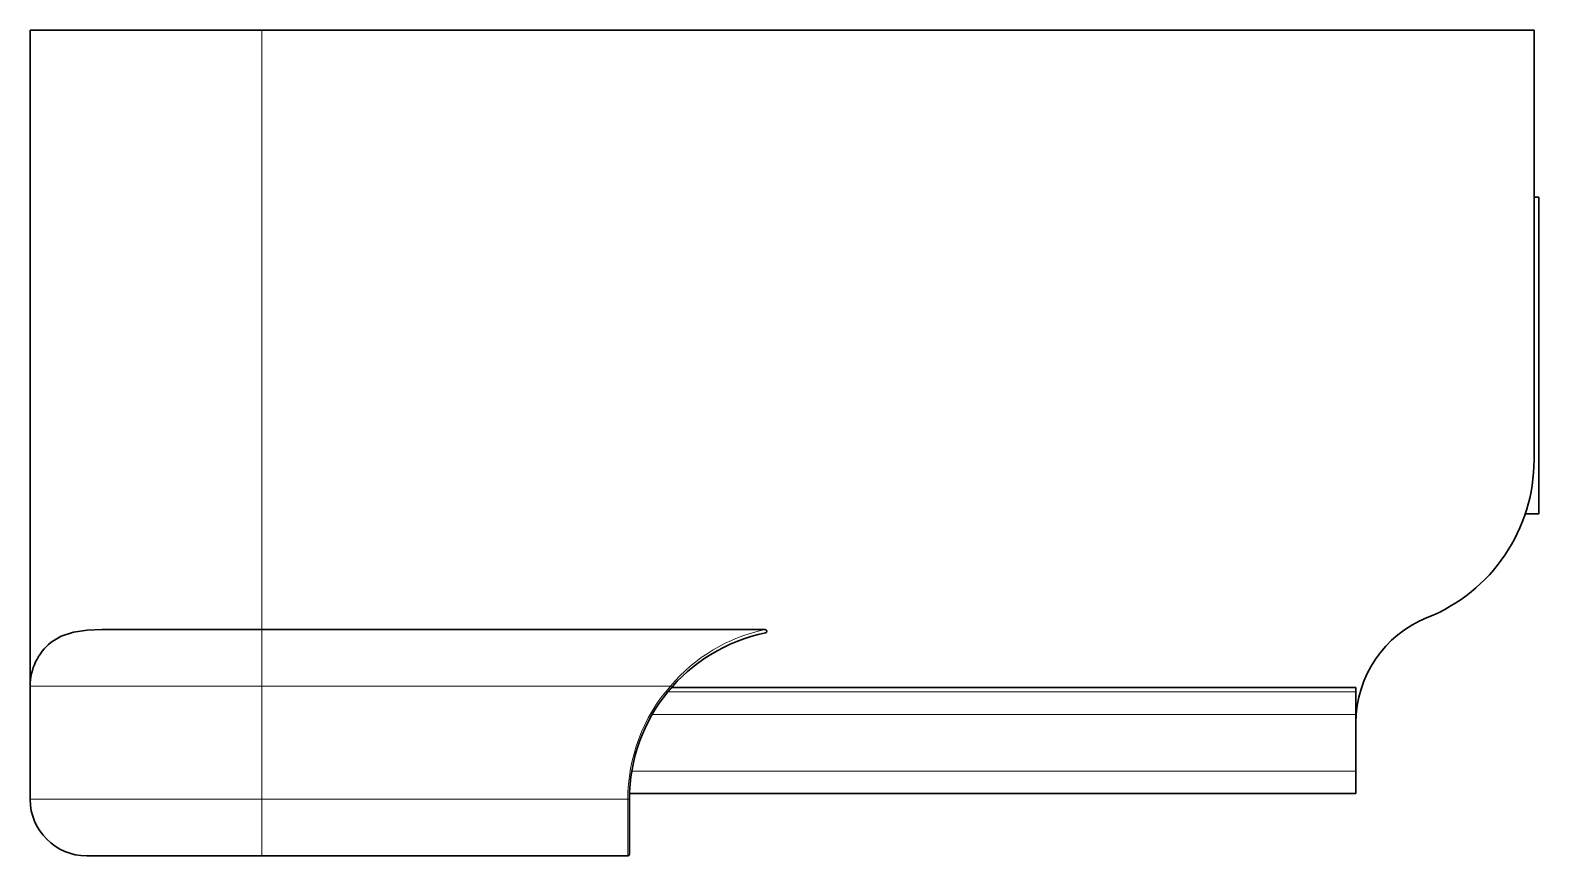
# Model space of a CAD drawing. Extents: x 415 to 970, y 249 to 591.
# Drawn here: x 548.9 to 575.59, y 521.88 to 536.48 of the extents above; entities that cross this region are included whole.
import ezdxf

# ---------------------------------------------------------------- set-up
doc = ezdxf.new("R2010")
doc.units = 0

msp = doc.modelspace()

# ---------------------------------------------------------------- linework, layer by layer
at = {"color": 7, "lineweight": 35, "ltscale": 0.289999}
msp.add_line((548.903, 524.882), (548.903, 536.482), dxfattribs=at)
at = {"color": 7, "lineweight": 35, "ltscale": 0.102499}
msp.add_line((553.003, 536.482), (548.903, 536.482), dxfattribs=at)
at = {"color": 7, "lineweight": 13, "ltscale": 0.264999}
msp.add_line((553.003, 525.882), (553.003, 536.482), dxfattribs=at)
at = {"color": 7, "lineweight": 35}
msp.add_line((553.003, 536.482), (575.503, 536.482), dxfattribs=at)
at = {"color": 7, "lineweight": 35, "ltscale": 0.189999}
msp.add_line((575.503, 536.482), (575.503, 528.882), dxfattribs=at)
at = {"color": 7, "lineweight": 35, "ltscale": 0.002113}
msp.add_line((575.503, 533.527), (575.588, 533.527), dxfattribs=at)
at = {"color": 7, "lineweight": 35, "ltscale": 0.022086}
msp.add_line((575.588, 532.644), (575.588, 533.527), dxfattribs=at)
at = {"color": 7, "lineweight": 35, "ltscale": 0.047914}
msp.add_line((575.588, 530.727), (575.588, 532.644), dxfattribs=at)
at = {"color": 7, "lineweight": 35, "ltscale": 0.07}
msp.add_line((575.588, 527.927), (575.588, 530.727), dxfattribs=at)
at = {"color": 7, "lineweight": 35, "ltscale": 0.006015}
msp.add_line((575.347, 527.927), (575.588, 527.927), dxfattribs=at)
at = {"color": 7, "lineweight": 35, "ltscale": 0.070724}
msp.add_line((550.174, 525.882), (553.003, 525.882), dxfattribs=at)
at = {"color": 7, "lineweight": 13, "ltscale": 0.025}
for p, q in [((553.003, 524.882), (553.003, 525.882)), ((553.003, 521.882), (553.003, 522.882)), ((559.473, 521.882), (559.473, 522.882))]:
    msp.add_line(p, q, dxfattribs=at)
at = {"color": 7, "lineweight": 35, "ltscale": 0.222501}
msp.add_line((561.903, 525.882), (553.003, 525.882), dxfattribs=at)
at = {"color": 7, "lineweight": 35, "ltscale": 0.05}
msp.add_line((548.903, 522.882), (548.903, 524.882), dxfattribs=at)
at = {"color": 7, "lineweight": 13, "ltscale": 0.102499}
for p, q in [((548.903, 524.882), (553.003, 524.882)), ((548.903, 522.882), (553.003, 522.882))]:
    msp.add_line(p, q, dxfattribs=at)
at = {"color": 7, "lineweight": 13, "ltscale": 0.05}
msp.add_line((553.003, 522.882), (553.003, 524.882), dxfattribs=at)
at = {"color": 7, "lineweight": 13, "ltscale": 0.180597}
msp.add_line((560.227, 524.882), (553.003, 524.882), dxfattribs=at)
at = {"color": 7, "lineweight": 13, "ltscale": 0.304291}
msp.add_line((572.353, 524.782), (560.182, 524.782), dxfattribs=at)
at = {"color": 7, "lineweight": 13, "ltscale": 0.000750301}
msp.add_line((560.227, 524.882), (560.25, 524.862), dxfattribs=at)
at = {"color": 7, "lineweight": 35, "ltscale": 0.302675}
msp.add_line((560.246, 524.859), (572.353, 524.859), dxfattribs=at)
at = {"color": 7, "lineweight": 35, "ltscale": 0.00191}
msp.add_line((572.353, 524.782), (572.353, 524.859), dxfattribs=at)
at = {"color": 7, "lineweight": 35, "ltscale": 0.009999}
msp.add_line((572.353, 524.382), (572.353, 524.782), dxfattribs=at)
at = {"color": 7, "lineweight": 13, "ltscale": 0.311203}
msp.add_line((572.353, 524.382), (559.905, 524.382), dxfattribs=at)
at = {"color": 7, "lineweight": 35, "ltscale": 0.025}
msp.add_line((572.353, 524.382), (572.353, 523.382), dxfattribs=at)
at = {"color": 7, "lineweight": 13, "ltscale": 0.320201}
msp.add_line((572.353, 523.382), (559.545, 523.382), dxfattribs=at)
at = {"color": 7, "lineweight": 35, "ltscale": 0.010001}
msp.add_line((572.353, 522.982), (572.353, 523.382), dxfattribs=at)
at = {"color": 7, "lineweight": 13, "ltscale": 0.161751}
msp.add_line((559.473, 522.882), (553.003, 522.882), dxfattribs=at)
at = {"color": 7, "lineweight": 13, "ltscale": 0.000749207}
msp.add_line((559.473, 522.882), (559.503, 522.882), dxfattribs=at)
at = {"color": 7, "lineweight": 35, "ltscale": 0.024251}
msp.add_line((559.503, 521.912), (559.503, 522.882), dxfattribs=at)
at = {"color": 7, "lineweight": 35, "ltscale": 0.321208}
msp.add_line((572.353, 522.982), (559.505, 522.982), dxfattribs=at)
at = {"color": 7, "lineweight": 35, "ltscale": 0.077499}
msp.add_line((549.903, 521.882), (553.003, 521.882), dxfattribs=at)
at = {"color": 7, "lineweight": 35, "ltscale": 0.161751}
msp.add_line((559.473, 521.882), (553.003, 521.882), dxfattribs=at)
at = {"color": 7, "lineweight": 35}
msp.add_lwpolyline([(550.174, 525.882), (549.912, 525.871), (549.669, 525.835), (549.454, 525.767), (549.272, 525.658)], dxfattribs=at)
for centre, radius, start, end in [((572.503, 528.882), 3, 291.7156, 360), ((574.353, 524.237), 2, 111.7156, 180), ((562.503, 522.882), 3, 101.4212, 180), ((561.903, 525.852), 0.03, 281.4212, 90), ((549.903, 524.882), 1, 129.1204, 180), ((549.903, 522.882), 1, 180, 270), ((559.473, 521.912), 0.03, 270, 0)]:
    msp.add_arc(centre, radius, start, end, dxfattribs=at)
at = {"color": 7, "lineweight": 13}
for centre, radius, start, end in [((562.524, 522.939), 3.009, 101.9206, 139.7747), ((562.503, 522.882), 3.03, 138.6951, 180)]:
    msp.add_arc(centre, radius, start, end, dxfattribs=at)

doc.saveas('drawing.dxf')
